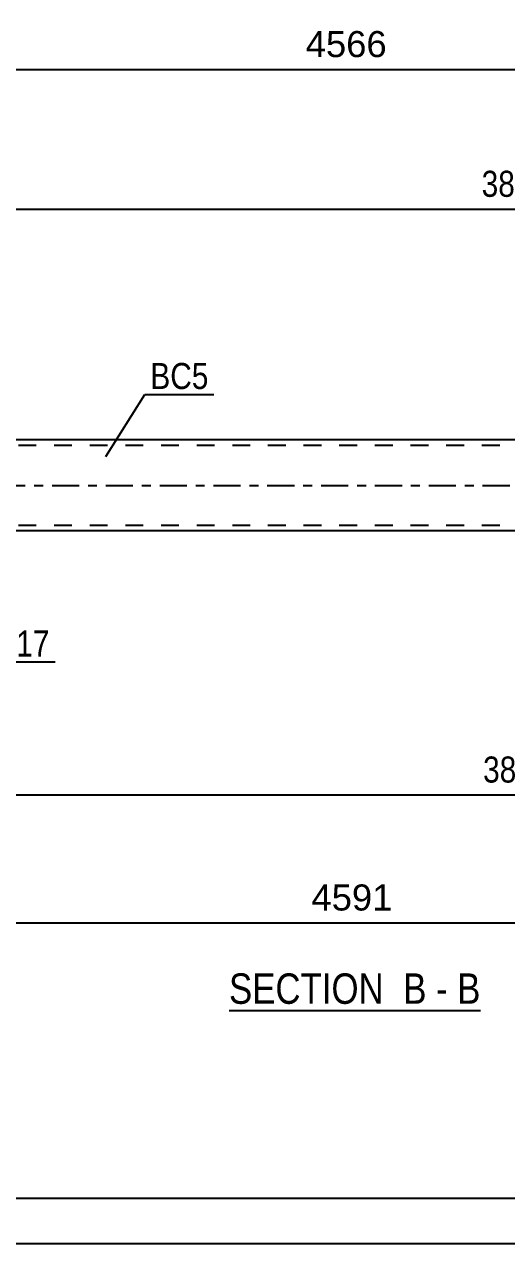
# Model space of a CAD drawing. Header units: millimetres. Extents: x 0 to 841, y 0 to 594.
# Drawn here: x 106.1 to 159.1, y 0 to 134 of the extents above; entities that cross this region are included whole.
import ezdxf

# ---------------------------------------------------------------- set-up
doc = ezdxf.new("R2010")
doc.units = ezdxf.units.MM
doc.linetypes.add('DXK_LINE_DOT2', pattern=[3.9198, 1.9599, -1.9599])
doc.linetypes.add('DXK_LINE_DOT3', pattern=[5.9187, 2.979, -0.9799, 0.9799, -0.9799])
doc.styles.add('Arial', font='arial.ttf', dxfattribs={"height": 0.2})
doc.styles.add('Arial Narrow', font='ARIALN.TTF', dxfattribs={"height": 0.2})

# ---------------------------------------------------------------- blocks, each defined once
blk = doc.blocks.new('Unknown-318891679-1129')
at = {"color": 5, "linetype": 'Continuous'}
for p, q in [((5, 5), (836, 5)), ((0, 0), (841, 0))]:
    blk.add_line(p, q, dxfattribs=at)
blk = doc.blocks.new('Unknown-318891679-17 - 4236')
at = {"color": 6, "linetype": 'Continuous'}
blk.add_line((128.56, 25.6), (156.21, 25.6), dxfattribs=at)
at = {"color": 0, "linetype": 'Continuous'}
for points in [[(146.67, 26.35), (146.67, 29.85), (128.56, 29.85), (128.56, 26.35)], [(150.27, 26.35), (150.27, 29.85), (147.72, 29.85), (147.72, 26.35)], [(152.6, 26.35), (152.6, 29.85), (151.32, 29.85), (151.32, 26.35)], [(156.21, 26.35), (156.21, 29.85), (153.65, 29.85), (153.65, 26.35)]]:
    blk.add_wipeout(points, dxfattribs=at)
at = {"color": 7, "linetype": 'Continuous', "style": 'Arial Narrow'}
for s, p in [('SECTION ', (128.56, 26.35)), ('B', (147.72, 26.35)), ('B', (153.65, 26.35)), ('-', (151.32, 26.35))]:
    blk.add_text(s, height=3.34, dxfattribs=at).set_placement(p)
blk = doc.blocks.new('Part-318891679-4346 - 4236')
at = {"color": 2, "linetype": 'Continuous'}
for p, q in [((221.04, 88.31), (53.99, 88.31)), ((221.04, 78.31), (53.99, 78.31))]:
    blk.add_line(p, q, dxfattribs=at)
at = {"color": 7, "linetype": 'DXK_LINE_DOT2'}
for p, q in [((221.04, 87.71), (53.99, 87.71)), ((221.04, 78.91), (53.99, 78.91))]:
    blk.add_line(p, q, dxfattribs=at)
at = {"color": 7, "linetype": 'DXK_LINE_DOT3'}
blk.add_line((43.99, 83.31), (221.04, 83.31), dxfattribs=at)
blk = doc.blocks.new('StraightDimension-318891679-4475 - 4236')
at = {"color": 7, "linetype": 'Continuous'}
for p, q in [((234.64, 77.31), (234.64, 40.7)), ((85.67, 74.57), (85.67, 42.52)), ((87.17, 49.91), (84.17, 48.71)), ((233.14, 48.71), (236.14, 49.91)), ((85.67, 49.31), (234.64, 49.31))]:
    blk.add_line(p, q, dxfattribs=at)
at = {"color": 0}
blk.add_wipeout([(164.41, 50.06), (164.41, 54.26), (155.9, 54.26), (155.9, 50.06)], dxfattribs=at)
at = {"color": 3, "style": 'Arial Narrow'}
blk.add_text('3817', height=2.863, dxfattribs=at).set_placement((156.5, 50.66))
at = {"color": 0, "linetype": 'Continuous'}
blk.add_wipeout([(234.04, 48.61), (229.84, 48.61), (229.84, 40.1), (234.04, 40.1)], dxfattribs=at)
at = {"color": 3, "linetype": 'Continuous', "style": 'Arial Narrow'}
blk.add_text('4451', height=2.863, rotation=90.0002, dxfattribs=at).set_placement((233.44, 40.7))
blk = doc.blocks.new('StraightDimension-318891679-4562 - 4236')
at = {"color": 7, "linetype": 'Continuous'}
blk.add_line((48.24, 129.02), (234.64, 129.02), dxfattribs=at)
at = {"color": 0}
blk.add_wipeout([(146.49, 129.77), (146.49, 133.97), (136.39, 133.97), (136.39, 129.77)], dxfattribs=at)
at = {"color": 3, "style": 'Arial'}
blk.add_text('4566', height=2.865, dxfattribs=at).set_placement((136.99, 130.37))
blk = doc.blocks.new('StraightDimension-318891679-4575 - 4236')
at = {"color": 7, "linetype": 'Continuous'}
blk.add_line((48.24, 35.25), (235.89, 35.25), dxfattribs=at)
at = {"color": 0}
blk.add_wipeout([(147.11, 36), (147.11, 40.2), (137.02, 40.2), (137.02, 36)], dxfattribs=at)
at = {"color": 3, "style": 'Arial'}
blk.add_text('4591', height=2.865, dxfattribs=at).set_placement((137.62, 36.6))
blk = doc.blocks.new('StraightDimension-318891679-11372 - 4236')
at = {"color": 7, "linetype": 'Continuous'}
for p, q in [((234.64, 89.35), (234.64, 122.28)), ((85.36, 89.31), (85.36, 120.45)), ((86.86, 114.27), (83.86, 113.07)), ((233.14, 113.07), (236.14, 114.27)), ((85.36, 113.67), (234.64, 113.67))]:
    blk.add_line(p, q, dxfattribs=at)
at = {"color": 0}
blk.add_wipeout([(164.25, 114.42), (164.25, 118.62), (155.74, 118.62), (155.74, 114.42)], dxfattribs=at)
at = {"color": 3, "style": 'Arial Narrow'}
blk.add_text('3824', height=2.863, dxfattribs=at).set_placement((156.34, 115.02))
at = {"color": 0, "linetype": 'Continuous'}
blk.add_wipeout([(234.04, 122.88), (229.84, 122.88), (229.84, 114.37), (234.04, 114.37)], dxfattribs=at)
at = {"color": 3, "linetype": 'Continuous', "style": 'Arial Narrow'}
blk.add_text('4451', height=2.863, rotation=90.0002, dxfattribs=at).set_placement((233.44, 114.97))
blk = doc.blocks.new('Mark-318891679-4273 - 4236')
at = {"color": 0}
blk.add_wipeout([(108.83, 64.51), (108.83, 67.51), (99.33, 67.51), (99.33, 64.51)], dxfattribs=at)
blk.add_wipeout([(108.83, 64.51), (108.83, 67.51), (99.33, 67.51), (99.33, 64.51)], dxfattribs=at)
at = {"color": 30, "linetype": 'Continuous'}
for p, q in [((90.23, 72.44), (98.73, 63.91)), ((98.73, 63.91), (109.43, 63.91))]:
    blk.add_line(p, q, dxfattribs=at)
at = {"color": 3, "style": 'Arial Narrow'}
blk.add_text('PL217', height=2.863, dxfattribs=at).set_placement((99.33, 64.51))
blk = doc.blocks.new('Mark-318891679-4342 - 4236')
at = {"color": 0}
blk.add_wipeout([(126.3, 93.9), (126.3, 96.9), (119.91, 96.9), (119.91, 93.9)], dxfattribs=at)
blk.add_wipeout([(126.3, 93.9), (126.3, 96.9), (119.91, 96.9), (119.91, 93.9)], dxfattribs=at)
at = {"color": 30, "linetype": 'Continuous'}
for p, q in [((115.01, 86.5), (119.31, 93.3)), ((119.31, 93.3), (126.9, 93.3))]:
    blk.add_line(p, q, dxfattribs=at)
at = {"color": 3, "style": 'Arial Narrow'}
blk.add_text('BC5', height=2.863, dxfattribs=at).set_placement((119.91, 93.9))

msp = doc.modelspace()

# ---------------------------------------------------------------- block references
for name in ['Unknown-318891679-1129', 'Part-318891679-4346 - 4236']:
    msp.add_blockref(name, (0, 0))

# ---------------------------------------------------------------- next in the draw order: block references
for name in ['StraightDimension-318891679-4562 - 4236', 'StraightDimension-318891679-4475 - 4236', 'Unknown-318891679-17 - 4236']:
    msp.add_blockref(name, (0, 0))

# ---------------------------------------------------------------- next in the draw order: block references
for name in ['StraightDimension-318891679-11372 - 4236', 'StraightDimension-318891679-4575 - 4236']:
    msp.add_blockref(name, (0, 0))

# ---------------------------------------------------------------- next in the draw order: block references
for name in ['Mark-318891679-4342 - 4236', 'Mark-318891679-4273 - 4236']:
    msp.add_blockref(name, (0, 0))

doc.saveas('drawing.dxf')
